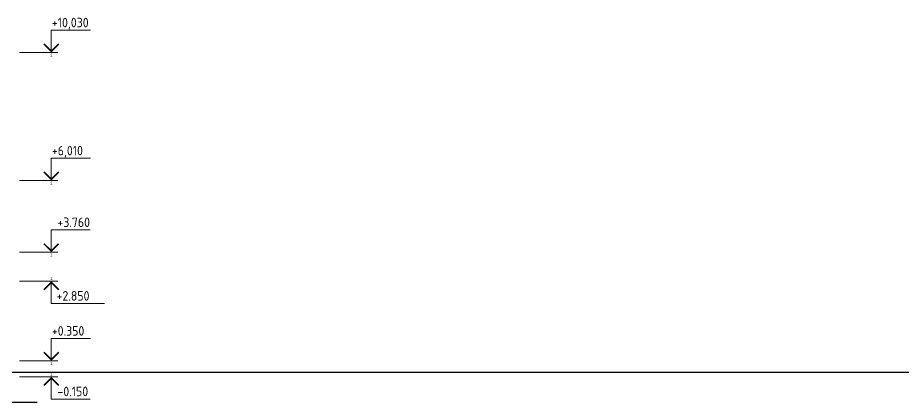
# Model space of a CAD drawing. Header units: millimetres. Extents: x 854812 to 1164625, y 589925 to 823301.
# Drawn here: x 978839 to 1006666, y 809416 to 821487 of the extents above; entities that cross this region are included whole.
import ezdxf
from ezdxf.enums import TextEntityAlignment as Align

# ---------------------------------------------------------------- set-up
doc = ezdxf.new("R2010")
doc.units = ezdxf.units.MM
doc.layers.get('Defpoints').update_dxf_attribs({"color": 40})
doc.layers.add('АР_Текст_отметки высот', color=95, linetype='Continuous', lineweight=9)
doc.layers.add('стены', color=172, linetype='Continuous', lineweight=30)
doc.styles.add('GOST 2.304', font='isocpeur.ttf', dxfattribs={"width": 0.9})
doc.styles.get("Standard").update_dxf_attribs({"font": 'arial.ttf'})

# ---------------------------------------------------------------- blocks, each defined once
blk = doc.blocks.new('*U361')
at = {"color": 7, "linetype": 'Continuous', "lineweight": 15}
for p, q in [((10, 0), (10, 7)), ((10, 7), (22.34, 7)), ((10, 0), (0, 0)), ((12, 0), (10, 0))]:
    blk.add_line(p, q, dxfattribs=at)
at = {"color": 7, "linetype": 'Continuous', "lineweight": 15, "const_width": 0.5}
blk.add_lwpolyline([(7.67, 2.67), (10, 0.35), (12.32, 2.67)], dxfattribs=at)
at = {"color": 7, "linetype": 'Continuous', "lineweight": 15, "style": 'GOST 2.304', "width": 0.9, "flags": 8}
blk.add_attdef('+OTM', text='', height=3, dxfattribs=at).set_placement((11.65, 7), align=Align.BOTTOM_LEFT)
at = {"layer": 'Defpoints', "color": 5, "linetype": 'Continuous', "flags": 8}
blk.add_attdef('M', text='', height=1, rotation=360, dxfattribs=at).set_placement((10, -0.33), align=Align.TOP_CENTER)
blk = doc.blocks.new('*U430')
at = {"color": 7, "linetype": 'Continuous', "lineweight": 15}
for p, q in [((10, 0), (0, 0)), ((10, 0), (10, -7)), ((12, 0), (10, 0)), ((10, -7), (26.68, -7))]:
    blk.add_line(p, q, dxfattribs=at)
at = {"color": 7, "linetype": 'Continuous', "lineweight": 15, "const_width": 0.5}
blk.add_lwpolyline([(7.67, -2.68), (10, -0.35), (12.32, -2.68)], dxfattribs=at)
at = {"color": 7, "linetype": 'Continuous', "lineweight": 15, "style": 'GOST 2.304', "width": 0.9, "flags": 8}
blk.add_attdef('+OTM', text='', height=3, dxfattribs=at).set_placement((11.65, -7), align=Align.BOTTOM_LEFT)
at = {"layer": 'Defpoints', "color": 5, "linetype": 'Continuous', "flags": 8}
blk.add_attdef('M', text='', height=1, dxfattribs=at).set_placement((10, 1.33), align=Align.TOP_CENTER)
blk = doc.blocks.new('*U424')
at = {"color": 7, "linetype": 'Continuous', "lineweight": 15}
for p, q in [((10, 0), (10, 7)), ((10, 7), (22.17, 7)), ((10, 0), (0, 0)), ((12, 0), (10, 0))]:
    blk.add_line(p, q, dxfattribs=at)
at = {"color": 7, "linetype": 'Continuous', "lineweight": 15, "const_width": 0.5}
blk.add_lwpolyline([(7.67, 2.67), (10, 0.35), (12.32, 2.67)], dxfattribs=at)
at = {"color": 7, "linetype": 'Continuous', "lineweight": 15, "style": 'GOST 2.304', "width": 0.9, "flags": 8}
blk.add_attdef('+OTM', text='', height=3, dxfattribs=at).set_placement((11.65, 7), align=Align.BOTTOM_LEFT)
at = {"layer": 'Defpoints', "color": 5, "linetype": 'Continuous', "flags": 8}
blk.add_attdef('M', text='', height=1, rotation=360, dxfattribs=at).set_placement((10, -0.33), align=Align.TOP_CENTER)
blk = doc.blocks.new('*U448')
at = {"color": 7, "linetype": 'Continuous', "lineweight": 15}
for p, q in [((10, 0), (0, 0)), ((10, 0), (10, -7)), ((12, 0), (10, 0)), ((10, -7), (22.17, -7))]:
    blk.add_line(p, q, dxfattribs=at)
at = {"color": 7, "linetype": 'Continuous', "lineweight": 15, "const_width": 0.5}
blk.add_lwpolyline([(7.67, -2.68), (10, -0.35), (12.32, -2.68)], dxfattribs=at)
at = {"color": 7, "linetype": 'Continuous', "lineweight": 15, "style": 'GOST 2.304', "width": 0.9, "flags": 8}
blk.add_attdef('+OTM', text='', height=3, dxfattribs=at).set_placement((11.65, -7), align=Align.BOTTOM_LEFT)
at = {"layer": 'Defpoints', "color": 5, "linetype": 'Continuous', "flags": 8}
blk.add_attdef('M', text='', height=1, dxfattribs=at).set_placement((10, 1.33), align=Align.TOP_CENTER)

msp = doc.modelspace()

# ---------------------------------------------------------------- linework, layer by layer
at = {"layer": 'Defpoints', "ltscale": 0.1}
msp.add_line((901206.4, 810366.5, 0), (1117696.6, 810366.5, 0), dxfattribs=at)
at = {"layer": 'стены', "color": 7, "ltscale": 0.1}
msp.add_line((957407.8, 809416.5, 0), (979447.3, 809416.5, 0), dxfattribs=at)

# ---------------------------------------------------------------- block references
at = {"layer": 'АР_Текст_отметки высот', "color": 7}
ref = msp.add_blockref('*U361', (978895.4, 820396.5), dxfattribs=dict(at, xscale=100, yscale=100, zscale=100))
ref.add_attrib('+OTM', '+10,030', dxfattribs={"layer": '0', "color": 7, "linetype": 'Continuous', "lineweight": 15, "height": 300, "rotation": 360, "style": 'GOST 2.304', "width": 0.9, "flags": 8}).set_placement((979912.1, 821096.5), align=Align.BOTTOM_LEFT)
ref.add_attrib('M', '1', dxfattribs={"layer": 'Defpoints', "color": 5, "linetype": 'Continuous', "height": 100, "rotation": 360, "flags": 8}).set_placement((979895.4, 820363.1), align=Align.TOP_CENTER)
ref = msp.add_blockref('*U361', (978895.4, 816376.5, 0), dxfattribs=dict(at, xscale=100, yscale=100, zscale=100))
ref.add_attrib('+OTM', '+6,010', dxfattribs={"layer": '0', "color": 7, "linetype": 'Continuous', "lineweight": 15, "height": 300, "rotation": 360, "style": 'GOST 2.304', "width": 0.9, "flags": 8}).set_placement((979912.1, 817076.5, 0), align=Align.BOTTOM_LEFT)
ref.add_attrib('M', '1', dxfattribs={"layer": 'Defpoints', "color": 5, "linetype": 'Continuous', "height": 100, "rotation": 360, "flags": 8}).set_placement((979895.4, 816343.1, 0), align=Align.TOP_CENTER)
ref = msp.add_blockref('*U424', (978895.4, 814126.5, 0), dxfattribs=dict(at, xscale=100, yscale=100, zscale=100))
ref.add_attrib('+OTM', '+3.760', dxfattribs={"layer": '0', "color": 7, "linetype": 'Continuous', "lineweight": 15, "height": 300, "rotation": 360, "style": 'GOST 2.304', "width": 0.9, "flags": 8}).set_placement((980087.6, 814826.5, 0), align=Align.BOTTOM_LEFT)
ref.add_attrib('M', '1', dxfattribs={"layer": 'Defpoints', "color": 5, "linetype": 'Continuous', "height": 100, "rotation": 360, "flags": 8}).set_placement((979895.4, 814093.1, 0), align=Align.TOP_CENTER)
at = {"layer": 'АР_Текст_отметки высот', "color": 7, "xscale": 100, "yscale": 100, "zscale": 100}
msp.add_blockref('*U430', (978895.4, 813216.5, 0), dxfattribs=at).add_auto_attribs({'+OTM': '+2.850', 'M': '1'})
at = {"layer": 'АР_Текст_отметки высот', "color": 7}
ref = msp.add_blockref('*U361', (978895.4, 810716.5, 0), dxfattribs=dict(at, xscale=100, yscale=100, zscale=100))
ref.add_attrib('+OTM', '+0.350', dxfattribs={"layer": '0', "color": 7, "linetype": 'Continuous', "lineweight": 15, "height": 300, "rotation": 360, "style": 'GOST 2.304', "width": 0.9, "flags": 8}).set_placement((979912.1, 811416.5, 0), align=Align.BOTTOM_LEFT)
ref.add_attrib('M', '1', dxfattribs={"layer": 'Defpoints', "color": 5, "linetype": 'Continuous', "height": 100, "rotation": 360, "flags": 8}).set_placement((979895.4, 810683.1, 0), align=Align.TOP_CENTER)
ref = msp.add_blockref('*U448', (978895.4, 810216.5, 0), dxfattribs=dict(at, xscale=100, yscale=100, zscale=100))
ref.add_attrib('+OTM', '-0.150', dxfattribs={"layer": '0', "color": 7, "linetype": 'Continuous', "lineweight": 15, "height": 300, "style": 'GOST 2.304', "width": 0.9, "flags": 8}).set_placement((980087.6, 809516.5, 0), align=Align.BOTTOM_LEFT)
ref.add_attrib('M', '1', dxfattribs={"layer": 'Defpoints', "color": 5, "linetype": 'Continuous', "height": 100, "flags": 8}).set_placement((979895.4, 810349.4, 0), align=Align.TOP_CENTER)

doc.saveas('drawing.dxf')
